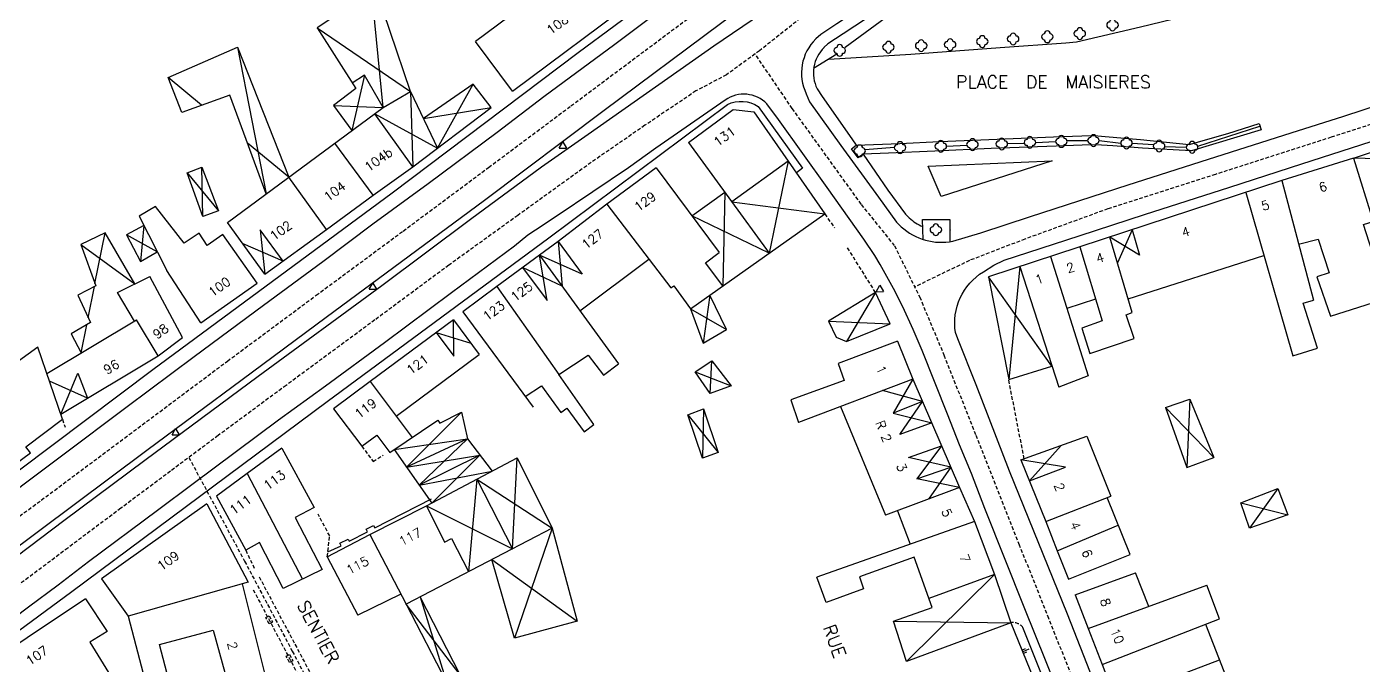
# Model space of a CAD drawing. Header units: millimetres. Extents: x 120999 to 122000, y 130000 to 131001.
# Drawn here: x 121201.7 to 121385.4, y 130799.4 to 130887.2 of the extents above; entities that cross this region are included whole.
import ezdxf
from ezdxf.enums import TextEntityAlignment as Align

# ---------------------------------------------------------------- set-up
doc = ezdxf.new("R2010")
doc.units = ezdxf.units.MM
doc.linetypes.add('DASHED', pattern=[0.75, 0.5, -0.25])
doc.layers.get('0').update_dxf_attribs({"linetype": 'CONTINUOUS'})
for name, color, linetype in [('W0001', 6, 'DASHED'), ('W0008', 7, 'CONTINUOUS'), ('W0100', 7, 'CONTINUOUS'), ('W0112', 1, 'DASHED'), ('W0211', 2, 'CONTINUOUS'), ('W0300', 7, 'CONTINUOUS'), ('W0310', 3, 'CONTINUOUS'), ('W0471', 7, 'CONTINUOUS'), ('W0989', 7, 'CONTINUOUS'), ('W0991', 7, 'CONTINUOUS')]:
    doc.layers.add(name, color=color, linetype=linetype)
doc.styles.get("Standard").update_dxf_attribs({"font": 'romans.shx', "width": 0.85})

# ---------------------------------------------------------------- blocks, each defined once
blk = doc.blocks.new('TP15')
at = {"color": 0}
for p, q in [((-0.29, 0.5), (-0.29, 0)), ((0, 1), (0, 0)), ((0.29, 0.5), (0.29, 0))]:
    blk.add_line(p, q, dxfattribs=at)
blk = doc.blocks.new('BI04')
at = {"layer": 'W0471', "color": 0}
for p, q in [((-1, -0.58), (0, 1.15)), ((0, 1.15), (1, -0.58)), ((-1, -0.58), (1, -0.58))]:
    blk.add_line(p, q, dxfattribs=at)
blk = doc.blocks.new('OH02')
at = {"layer": 'W0112', "color": 0}
for p, q in [((-0.5, 0.25), (0.5, 0.25)), ((-0.5, -0.25), (-0.5, 0.25)), ((0.5, 0.25), (0.5, -0.25)), ((0.5, -0.25), (-0.5, -0.25))]:
    blk.add_line(p, q, dxfattribs=at)
blk = doc.blocks.new('TP10')
at = {"layer": 'W0300', "color": 0}
for centre, start, end in [((-0.4, 0), 90, 270), ((0, 0.4), 0, 180), ((0.4, 0), 270, 90), ((0, -0.4), 180, 360)]:
    blk.add_arc(centre, 0.4, start, end, dxfattribs=at)

msp = doc.modelspace()

# ---------------------------------------------------------------- linework, layer by layer
at = {"layer": 'W0001'}
for points in [[(121400.84, 130954.14), (121374.72, 130933.92), (121317.43, 130896.32), (121313.8, 130893.9), (121308.62, 130888.8), (121302.41, 130883.88), (121297.87, 130880.57), (121293.68, 130878.36), (121286.67, 130873.63), (121279.27, 130868.52), (121269.19, 130861.24), (121259.71, 130854.4), (121249.56, 130846.88), (121237.36, 130837.89), (121228.02, 130830.99), (121221.47, 130826.09), (121214.64, 130820.99), (121207.36, 130815.53), (121200.4, 130810.3)], [(121106.67, 130750), (121111.51, 130753.57), (121118.57, 130758.78), (121125.43, 130763.85), (121132.91, 130769.44), (121144.03, 130777.75), (121155.13, 130786.08), (121162.57, 130791.62), (121173.54, 130799.72), (121183.87, 130807.44), (121193.49, 130814.57), (121203.72, 130822.11), (121215.79, 130831.12), (121229.29, 130841.22), (121241.49, 130850.27), (121253.44, 130859.1), (121265.19, 130867.85), (121276.5, 130876.3), (121286.68, 130883.91), (121302.2, 130895.47), (121311.23, 130902.16)], [(121364.55, 130750), (121363.32, 130753.03), (121359.08, 130763.53), (121352.48, 130779.97), (121346.65, 130794.55), (121342.18, 130805.82), (121338.15, 130815.91), (121332.13, 130831.1), (121327.83, 130841.92), (121324.52, 130849.85), (121320.98, 130857.09), (121316.39, 130862.79), (121311.59, 130869.45), (121306.91, 130875.94), (121301.8, 130883.44)], [(121409.62, 130882.49), (121401.76, 130878.9), (121399.34, 130877.97), (121391.43, 130875.39), (121380.96, 130871.99), (121365.05, 130866.88), (121350.27, 130862.15), (121338.89, 130857.99), (121331.27, 130855.06), (121323.75, 130851.43)], [(121223.99, 130827.98), (121231.66, 130813.71), (121238.21, 130801.34), (121243.92, 130790.46), (121247.06, 130784.55), (121249.22, 130780.57), (121250.93, 130777.01), (121252.79, 130773.5), (121255.88, 130767.24), (121259.7, 130759.66), (121262.9, 130753.34), (121264.62, 130750)]]:
    msp.add_lwpolyline(points, dxfattribs=at)
at = {"layer": 'W0008'}
for points in [[(121362.4, 130922.15), (121354.8, 130916.85), (121350.38, 130913.65), (121342.3, 130907.8), (121335.07, 130902.66), (121327.88, 130897.61), (121320.72, 130892.69), (121313.02, 130887.57), (121310.82, 130886.13), (121310.14, 130885.51)], [(121364.03, 130921.22), (121355.74, 130915.53), (121351.34, 130912.34), (121343.25, 130906.48), (121336.01, 130901.33), (121328.81, 130896.27), (121321.63, 130891.34), (121313.92, 130886.22), (121311.82, 130884.84), (121311.24, 130884.31)], [(121311.94, 130882.73), (121323.2, 130883.42), (121335.47, 130884.31), (121344.49, 130884.98), (121345.99, 130885.12), (121354.74, 130887.15), (121363.66, 130889.33), (121374.68, 130891.91), (121356.75, 130916.22)], [(121101.23, 130750), (121104.4, 130752.33), (121127.62, 130769.48), (121139.85, 130778.6), (121150.6, 130786.69), (121165.24, 130797.55), (121183.27, 130811.04), (121186.79, 130813.56), (121190.22, 130816.04), (121194.15, 130818.99), (121195.39, 130819.91), (121206.49, 130828.18), (121215.5, 130835), (121224.71, 130841.85), (121234.24, 130848.93), (121242.38, 130854.92), (121249.26, 130860.07), (121256.89, 130865.64), (121266.35, 130872.68), (121272.79, 130877.58), (121282.51, 130884.79), (121292.19, 130892.09), (121300.02, 130897.86), (121306.55, 130902.65)], [(121098.47, 130750), (121114.08, 130761.58), (121142.7, 130782.85), (121163.05, 130798.14), (121182.35, 130812.5), (121219.05, 130840.06), (121251.92, 130864.35), (121277.47, 130883.66), (121297.83, 130898.72), (121298.18, 130898.17), (121301.02, 130898.59)], [(121297.7, 130877.11), (121288.15, 130870.48), (121284.41, 130867.77), (121274.61, 130861.21), (121271.62, 130859.22), (121270.58, 130858.52), (121268.76, 130857.04), (121260.1, 130850.62), (121250.87, 130843.72), (121242.79, 130837.78), (121236.32, 130833.12), (121224.58, 130824.35), (121219.68, 130820.67), (121210.2, 130813.63), (121206.04, 130810.42), (121201.96, 130807.4), (121198.19, 130804.54)], [(121371.06, 130873.88), (121371.33, 130873.03), (121361.79, 130870.12), (121355.04, 130870.5), (121350.97, 130870.81), (121349.42, 130870.91), (121347.93, 130870.93), (121343.16, 130870.75), (121334.23, 130870.43), (121326.52, 130870.06), (121320.13, 130869.8), (121316.67, 130869.68), (121315.95, 130869.18), (121315.05, 130870.39), (121315.68, 130870.92), (121321.68, 130871.15), (121327.13, 130871.41), (121335.08, 130871.75), (121342.82, 130872.03), (121346.68, 130872.18), (121348.38, 130872.22), (121349.93, 130872.1), (121354.77, 130871.66), (121361.44, 130871), (121366.77, 130872.51), (121371.06, 130873.88)], [(121325.6, 130868.02), (121342.62, 130868.73), (121327.39, 130863.84), (121325.6, 130868.02)], [(121324.9, 130857.95), (121324.8, 130860.68), (121328.56, 130860.68), (121328.56, 130857.62)], [(121367.26, 130750), (121362.07, 130762.84), (121355.83, 130778.39), (121349.63, 130793.93), (121344.71, 130806.43), (121336.78, 130826.09), (121332.18, 130837.97), (121329.65, 130844.29)], [(121349.45, 130777.47), (121338.61, 130804.62)]]:
    msp.add_lwpolyline(points, dxfattribs=at)
for points in [[(121198.45, 130814.17), (121218.24, 130828.98), (121231.3, 130838.68), (121242.87, 130847.26), (121264.6, 130863.34), (121281.07, 130875.7), (121297.04, 130887.63), (121314.17, 130900.31, -0.43205), (121314.29, 130899.43), (121312.9, 130897.11), (121312, 130895.87), (121310.8, 130894.59), (121309.54, 130893.66), (121307.95, 130892.58), (121296.15, 130884.51), (121278.86, 130872.37), (121272.43, 130867.87), (121262.68, 130860.68), (121250.49, 130851.59), (121233.51, 130839.09), (121217.96, 130827.58), (121206.83, 130819.25), (121193.95, 130809.55)], [(121310.14, 130885.51, 0.320509), (121308.84, 130877.96), (121309.28, 130876.88), (121313.59, 130870.87), (121318.74, 130863.74), (121321.23, 130860.31), (121321.88, 130859.7, 0.235014), (121328.99, 130857.69, 0.167497)], [(121311.29, 130884.35, 0.322821), (121310.33, 130878.63), (121311.01, 130877.59), (121315.11, 130871.76), (121315.68, 130870.92)], [(121328.99, 130857.69), (121332.8, 130858.85), (121339.66, 130861.11), (121353.08, 130865.45), (121364.1, 130869), (121375.45, 130872.58), (121382.7, 130874.91), (121395.71, 130879.16), (121398.05, 130879.9, 0.043362), (121398.78, 130880.3, 0.035871)], [(121129.29, 130750), (121142.58, 130759.86), (121164.09, 130776.06), (121173.33, 130784.06), (121207.93, 130809.57), (121243.01, 130835.66), (121273.45, 130858.17), (121298, 130876.49, -0.265201), (121302.24, 130876.22), (121308.31, 130867.72), (121307.47, 130867.08)], [(121361.83, 130750), (121354.91, 130767.12), (121350.04, 130779.18), (121344.62, 130792.83), (121338.87, 130807.19), (121333.38, 130820.98), (121331.56, 130825.77), (121329.91, 130829.7), (121328.24, 130833.91), (121324.76, 130842.69), (121323.53, 130845.58), (121322.09, 130848.67), (121320.82, 130851.21), (121319, 130854.49), (121318.25, 130855.74), (121316.73, 130858), (121311.7, 130865.09), (121305.01, 130874.45), (121303.42, 130876.57, 0.367672), (121297.7, 130877.11)], [(121333.18, 130853.5), (121334.59, 130854.42), (121336.01, 130855.09), (121339.26, 130856.15), (121346.45, 130858.49), (121355.32, 130861.39), (121367.05, 130865.15), (121376.91, 130868.35), (121387.9, 130871.86), (121401.87, 130876.43), (121406.42, 130877.85, 0.107869)], [(121316.67, 130869.68), (121320.06, 130864.7), (121322.46, 130861.4), (121322.99, 130860.9, 0.082704), (121324.83, 130859.72, 0.082704)], [(121328.56, 130859.27, 0.005096), (121328.69, 130859.3)], [(121329.65, 130844.29), (121329.33, 130845.14, -0.303639), (121333.18, 130853.5, -4.479756)]]:
    msp.add_lwpolyline(points, format="xyb", dxfattribs=at)
at = {"layer": 'W0100'}
for points in [[(121287.07, 130910.25), (121283.4, 130906.68), (121286.27, 130903.75), (121279.25, 130896.96), (121263.36, 130885.15)], [(121254.47, 130878.3), (121248.84, 130894.82), (121244.54, 130893.53), (121245.83, 130889.83), (121241.62, 130887.02), (121246.93, 130878.69), (121243.85, 130876.35), (121246.39, 130872.9)], [(121243.85, 130876.35), (121250.69, 130876.07), (121248.84, 130894.82)], [(121268.45, 130878.33), (121285.56, 130891.11)], [(121241.62, 130887.02), (121254.47, 130878.3)], [(121234.62, 130864.21), (121229.63, 130877.79), (121223.03, 130875.4), (121221.15, 130880.19), (121230.67, 130884.39), (121237.72, 130866.5), (121232.06, 130871.17)], [(121230.67, 130884.39), (121234.62, 130864.21)], [(121268.45, 130878.33), (121263.36, 130885.15)], [(121225.75, 130876.39), (121221.15, 130880.19)], [(121248.14, 130880.52), (121246.39, 130872.9)], [(121250.69, 130876.07), (121248.14, 130880.52), (121246.45, 130879.44)], [(121229.29, 130860.28), (121250.69, 130876.07), (121254.47, 130878.3), (121258.14, 130870.48)], [(121254.47, 130878.3), (121254.77, 130867.92)], [(121254.77, 130867.92), (121265.54, 130876.1), (121263.08, 130879.27), (121256.23, 130874.56), (121265.54, 130876.1)], [(121258.14, 130870.48), (121263.08, 130879.27)], [(121384.02, 130869.1), (121406.95, 130876.67), (121411.34, 130873.15), (121409.69, 130871.05), (121407.59, 130870.33)], [(121249.56, 130875.23), (121258.14, 130870.48)], [(121254.77, 130867.92), (121249.56, 130875.23)], [(121292.67, 130871.25), (121298.77, 130875.79)], [(121298.77, 130875.79), (121301.65, 130875.47), (121306.36, 130868.7)], [(121249.33, 130864.04), (121244.07, 130871.19)], [(121292.67, 130871.25), (121303.75, 130856.07)], [(121384.02, 130869.1), (121374.18, 130866.03)], [(121408.25, 130868.43), (121384.02, 130869.1)], [(121384.02, 130869.1), (121386.72, 130860.42)], [(121223.75, 130867.11), (121225.76, 130867.87), (121228.07, 130861.88), (121225.91, 130861.11), (121223.75, 130867.11), (121228.07, 130861.88)], [(121225.91, 130861.11), (121225.76, 130867.87)], [(121249.33, 130864.04), (121254.77, 130867.92)], [(121288.22, 130867.79), (121281.45, 130862.8)], [(121288.22, 130867.79), (121296.87, 130856.13)], [(121306.36, 130868.7), (121303.75, 130856.07), (121293.11, 130861.19)], [(121306.36, 130868.7), (121298.62, 130863.1), (121311.37, 130861.45)], [(121306.36, 130868.7), (121311.37, 130861.45)], [(121242.92, 130859.32), (121237.72, 130866.5)], [(121374.18, 130866.03), (121333.86, 130852.79)], [(121374.18, 130866.03), (121378.52, 130849.62)], [(121242.92, 130859.32), (121249.33, 130864.04)], [(121293.11, 130861.19), (121297.63, 130864.45), (121297.37, 130851.55), (121295, 130854.75), (121296.87, 130856.13)], [(121369.23, 130864.41), (121375.7, 130841.96)], [(121228.64, 130858.61), (121226.5, 130857.13), (121225.39, 130858.8), (121223.34, 130857.42), (121219.41, 130862.48), (121217.16, 130861.15), (121220.95, 130853.69)], [(121281.45, 130862.8), (121274.75, 130857.65)], [(121281.45, 130862.8), (121290.21, 130851.27)], [(121217.81, 130859.87), (121215.43, 130858.56), (121217.35, 130854.93), (121219.65, 130856.25), (121215.43, 130858.56)], [(121217.81, 130859.87), (121217.35, 130854.93)], [(121234.44, 130853.18), (121229.29, 130860.28)], [(121290.21, 130851.27), (121290.65, 130851.58), (121292.93, 130848.42), (121311.37, 130861.45)], [(121376.49, 130857.28), (121379.16, 130857.97), (121380.67, 130853.35), (121378.98, 130852.82), (121380.85, 130847.4), (121388.65, 130849.87), (121385.39, 130860.01), (121386.72, 130860.42)], [(121216.57, 130851.84), (121212.47, 130858.86), (121209.15, 130857.25), (121211.21, 130851.58), (121208.75, 130850.27), (121210.46, 130846.51), (121207.84, 130844.95), (121209.2, 130842.35), (121209.97, 130846.21)], [(121211.09, 130851.91), (121212.47, 130858.86)], [(121233.37, 130851.94), (121228.64, 130858.61)], [(121236.93, 130854.98), (121233.79, 130859.25), (121234.44, 130853.18)], [(121234.44, 130853.18), (121242.92, 130859.32)], [(121346.44, 130856.92), (121349.49, 130846.74), (121346.71, 130845.74), (121347.78, 130842.25), (121353.91, 130844.31), (121352.78, 130847.6), (121353.63, 130847.88), (121350.54, 130858.27)], [(121353.62, 130859.28), (121354.63, 130855.79), (121350.54, 130858.27)], [(121353.62, 130859.28), (121351.58, 130854.75)], [(121209.15, 130857.25), (121216.57, 130851.84)], [(121236.93, 130854.98), (121231.44, 130857.32)], [(121274.75, 130857.65), (121275.29, 130851.51), (121269.84, 130854.08), (121273.22, 130849.54), (121272.18, 130855.8)], [(121274.75, 130857.65), (121278.06, 130853.16), (121272.18, 130855.8)], [(121274.75, 130857.65), (121272.18, 130855.8)], [(121272.18, 130855.8), (121266.3, 130851.48)], [(121272.18, 130855.8), (121283.05, 130840.83)], [(121277.74, 130848.14), (121287.2, 130855.23)], [(121342.4, 130855.6), (121347.56, 130839.21)], [(121353.07, 130849.76), (121371.73, 130855.74)], [(121216.52, 130846.72), (121214.2, 130850.66), (121218.64, 130852.87)], [(121223.14, 130844.46), (121218.64, 130852.87)], [(121225.66, 130846.47), (121220.95, 130853.69)], [(121342.6, 130840.52), (121333.86, 130852.79)], [(121333.86, 130852.79), (121336.65, 130838.68)], [(121338.19, 130854.22), (121336.65, 130838.68)], [(121338.19, 130854.22), (121343.53, 130837.65)], [(121210.16, 130847.17), (121211.01, 130851.47)], [(121225.66, 130846.47), (121233.37, 130851.94)], [(121266.3, 130851.48), (121261.64, 130847.99)], [(121266.3, 130851.48), (121274.81, 130839.39)], [(121318.36, 130850.64), (121311.87, 130846.69), (121312.94, 130844.53), (121314.35, 130843.92), (121320.36, 130846.35), (121318.36, 130850.64), (121314.35, 130843.92)], [(121292.93, 130848.42), (121294.66, 130843.69), (121297.85, 130845.56), (121295.58, 130850.29), (121294.66, 130843.69)], [(121348.6, 130849.72), (121344.64, 130848.47)], [(121375.7, 130841.96), (121379.08, 130843), (121377.12, 130849.17), (121378.52, 130849.62)], [(121260.35, 130846.91), (121248.93, 130838.44)], [(121257.97, 130845.14), (121260.41, 130841.89), (121260.35, 130846.91)], [(121260.35, 130846.91), (121263.88, 130842.15)], [(121261.64, 130847.99), (121271.29, 130834.9)], [(121292.93, 130848.42), (121297.85, 130845.56)], [(121204.48, 130839.53), (121216.79, 130846.88)], [(121219.76, 130841.94), (121216.79, 130846.88)], [(121257.97, 130845.14), (121262.73, 130843.7)], [(121311.87, 130846.69), (121320.36, 130846.35)], [(121219.76, 130841.94), (121223.14, 130844.46)], [(121321.35, 130843.95), (121313.2, 130840.88)], [(121321.35, 130843.95), (121323.48, 130838.75)], [(121202.23, 130828.62), (121201.58, 130829.44), (121206.63, 130833.23), (121203.25, 130843.13), (121198.73, 130839.87), (121198.2, 130840.57), (121188.69, 130833.45), (121189.19, 130832.79)], [(121206.4, 130833.92), (121219.76, 130841.94)], [(121252.47, 130833.67), (121263.88, 130842.15)], [(121274.81, 130839.39), (121278.87, 130842.05), (121280.95, 130839.28), (121283.05, 130840.83)], [(121208.75, 130839.55), (121210.07, 130836.13), (121204.84, 130838.46)], [(121206.4, 130833.92), (121208.75, 130839.55)], [(121293.57, 130839.73), (121295.88, 130841.24), (121298.53, 130837.84), (121295.63, 130836.75), (121293.57, 130839.73), (121298.53, 130837.84)], [(121295.63, 130836.75), (121295.88, 130841.24)], [(121313.2, 130840.88), (121314.03, 130838.55), (121306.71, 130835.9), (121307.78, 130832.8)], [(121336.65, 130838.68), (121342.6, 130840.52)], [(121248.93, 130838.44), (121243.85, 130834.64)], [(121248.93, 130838.44), (121254.66, 130830.72)], [(121270.21, 130836.36), (121272.43, 130837.82), (121275.12, 130834.16), (121275.94, 130834.73), (121278.3, 130831.52), (121279.62, 130832.51), (121274.81, 130839.39)], [(121323.48, 130838.75), (121307.78, 130832.8)], [(121323.48, 130838.75), (121320.78, 130834.07)], [(121323.48, 130838.75), (121329.9, 130823.83)], [(121347.56, 130839.21), (121343.53, 130837.65)], [(121324.8, 130835.68), (121319.33, 130837.18)], [(121358.2, 130834.85), (121361.54, 130835.98)], [(121361.54, 130835.98), (121361.11, 130826.6)], [(121361.54, 130835.98), (121364.84, 130827.99)], [(121243.85, 130834.64), (121247.76, 130829.53)], [(121247.76, 130829.53), (121249.81, 130831.02), (121251.63, 130828.67), (121258.19, 130833.11), (121258.49, 130832.7), (121261.47, 130834.22), (121262.26, 130830.54), (121265.68, 130826.11)], [(121252.19, 130829.05), (121257.36, 130821.7), (121263.99, 130828.3), (121255.62, 130824.17), (121262.26, 130830.54), (121253.89, 130826.64), (121261.47, 130834.22)], [(121292.57, 130833.85), (121294.71, 130834.65), (121296.72, 130828.65), (121294.58, 130827.9), (121292.57, 130833.85), (121296.72, 130828.65)], [(121294.71, 130834.65), (121294.58, 130827.9)], [(121313.56, 130834.99), (121319.71, 130820.04)], [(121326.07, 130832.72), (121321.69, 130831.12), (121324.8, 130835.68), (121320.78, 130834.07), (121326.07, 130832.72)], [(121361.11, 130826.6), (121364.84, 130827.99), (121358.2, 130834.85)], [(121358.2, 130834.85), (121361.11, 130826.6)], [(121252.19, 130829.05), (121262.26, 130830.54)], [(121338.33, 130827.64), (121347.39, 130830.92)], [(121347.39, 130830.92), (121350.69, 130822.67)], [(121192.71, 130821.61), (121202.23, 130828.62)], [(121236.76, 130829.25), (121232, 130825.76)], [(121236.76, 130829.25), (121241.2, 130821.09)], [(121329.9, 130823.83), (121324.03, 130825.02), (121328.69, 130826.63), (121322.9, 130827.95), (121327.43, 130829.56), (121324.03, 130825.02)], [(121339.49, 130824.78), (121343.87, 130829.64)], [(121253.89, 130826.64), (121263.99, 130828.3)], [(121256.63, 130821.32), (121269.09, 130827.92), (121273.9, 130818.27), (121277.33, 130805.47), (121268.75, 130803.15), (121265.64, 130813.96)], [(121263.56, 130824.99), (121268.46, 130815.43), (121269.09, 130827.92)], [(121339.49, 130824.78), (121344.45, 130826.65), (121338.33, 130827.64)], [(121338.33, 130827.64), (121341.77, 130819.17)], [(121232, 130825.76), (121227.78, 130822.66)], [(121232, 130825.76), (121239.61, 130811.24)], [(121255.62, 130824.17), (121265.68, 130826.11)], [(121263.56, 130824.99), (121262.42, 130812.28)], [(121263.56, 130824.99), (121273.9, 130818.27)], [(121328.69, 130826.63), (121325.64, 130822.25)], [(121329.9, 130823.83), (121319.71, 130820.04)], [(121329.9, 130823.83), (121331.95, 130819.18)], [(121368.57, 130821.76), (121373.64, 130823.73), (121375.01, 130820.1), (121369.76, 130818.25), (121368.57, 130821.76), (121375.01, 130820.1)], [(121373.64, 130823.73), (121369.76, 130818.25)], [(121226.48, 130821.59), (121212.01, 130811.29)], [(121226.48, 130821.59), (121232.14, 130810.82)], [(121227.78, 130822.66), (121231.8, 130815.23)], [(121248.84, 130817.38), (121256.63, 130821.32)], [(121256.63, 130821.32), (121268.46, 130815.43)], [(121256.63, 130821.32), (121259.14, 130816.34)], [(121341.77, 130819.17), (121350.69, 130822.67)], [(121353.34, 130814.62), (121350.17, 130822.47)], [(121241.2, 130821.09), (121238.61, 130819.72), (121242.3, 130812.57), (121236.97, 130809.95), (121233.7, 130816.3), (121231.8, 130815.23)], [(121321.37, 130820.66), (121323.1, 130816.07)], [(121273.9, 130818.27), (121253.84, 130807.81)], [(121273.9, 130818.27), (121268.75, 130803.15)], [(121331.95, 130819.18), (121310.27, 130811.54)], [(121331.95, 130819.18), (121334.7, 130811.9)], [(121341.77, 130819.17), (121343.33, 130815.14)], [(121343.33, 130815.14), (121351.71, 130818.65)], [(121243.02, 130814.34), (121248.84, 130817.38)], [(121248.84, 130817.38), (121253.84, 130807.81)], [(121259.14, 130816.34), (121260.09, 130816.82), (121262.42, 130812.28)], [(121243.02, 130814.34), (121247.22, 130806.3)], [(121265.64, 130813.96), (121277.33, 130805.47)], [(121322.59, 130799.93), (121320.83, 130805.48), (121326.12, 130807.37), (121323.65, 130814.29), (121316.15, 130811.58), (121316.68, 130809.9), (121311.55, 130808.06), (121310.27, 130811.54)], [(121343.33, 130815.14), (121344.89, 130811.25)], [(121344.89, 130811.25), (121353.34, 130814.62)], [(121345.78, 130809.1), (121354.08, 130812.14)], [(121355.9, 130807.51), (121354.08, 130812.14)], [(121212.01, 130811.29), (121215.65, 130806.17)], [(121232.14, 130810.82), (121215.65, 130806.17), (121218.5, 130795.3), (121219.63, 130795.57), (121219.88, 130794.71), (121221.79, 130795.26), (121219.96, 130802.29), (121227.34, 130804.25), (121229.8, 130795.25), (121234.87, 130796.48), (121231.36, 130810.6)], [(121334.7, 130811.9), (121322.59, 130799.93)], [(121334.7, 130811.9), (121325.69, 130808.59)], [(121334.7, 130811.9), (121336.95, 130805.26)], [(121347.56, 130804.45), (121363.86, 130810.43)], [(121365.63, 130805.81), (121363.86, 130810.43)], [(121209.77, 130808.54), (121193.7, 130797.82)], [(121209.77, 130808.54), (121212.76, 130804.06)], [(121253.11, 130809.2), (121247.22, 130806.3)], [(121253.84, 130807.81), (121259.4, 130797.07), (121261.29, 130798.08), (121255.8, 130808.83), (121259.4, 130797.07)], [(121345.78, 130809.1), (121347.56, 130804.45)], [(121261.29, 130798.08), (121253.84, 130807.81)], [(121320.83, 130805.48), (121336.95, 130805.26)], [(121336.95, 130805.26), (121322.59, 130799.93)], [(121349.48, 130799.5), (121365.63, 130805.81)], [(121363.71, 130805.06), (121369.38, 130790.5)], [(121212.76, 130804.06), (121210.39, 130802.57), (121212.97, 130798.41), (121198.72, 130789.32), (121208.88, 130769.33), (121213.83, 130771.7), (121205.25, 130789.19), (121204.65, 130788.91), (121203.09, 130792.11), (121202.28, 130782.33), (121207.39, 130784.84), (121198.72, 130789.32)], [(121347.56, 130804.45), (121349.48, 130799.5)], [(121349.48, 130799.5), (121351.34, 130794.69)], [(121351.34, 130794.69), (121365.61, 130800.17)]]:
    msp.add_lwpolyline(points, dxfattribs=at)
at = {"layer": 'W0112'}
for points in [[(121311.37, 130861.45), (121312.71, 130859.55)], [(121318.36, 130850.64), (121314.42, 130856.94)], [(121338.78, 130827.8), (121336.65, 130838.68)], [(121206.63, 130833.23), (121206.98, 130832.13)], [(121247.76, 130829.53), (121249.31, 130827.44), (121250.7, 130828.28)], [(121243.02, 130814.34), (121243.35, 130817.19), (121241.75, 130820.16)], [(121231.8, 130815.23), (121232.98, 130812.76)], [(121233.65, 130811.57), (121250.29, 130780.24), (121255.16, 130781.87)], [(121232.84, 130809.8), (121247.33, 130782.31), (121246.75, 130778.75)]]:
    msp.add_lwpolyline(points, dxfattribs=at)
msp.add_lwpolyline([(121338.61, 130804.62, 0.269175), (121336.95, 130805.26, 0.422709)], format="xyb", dxfattribs=at)
at = {"layer": 'W0310'}
for points in [[(121324.99, 130892.32), (121314.18, 130884.31)], [(121313.05, 130883.41), (121309.82, 130881.44)], [(121362.62, 130870.75), (121371.18, 130873.5)], [(121328.12, 130870.76), (121330.88, 130870.9)], [(121336.49, 130871.14), (121338.79, 130871.16)], [(121340.37, 130871.25), (121343.09, 130871.41)], [(121344.68, 130871.53), (121347.49, 130871.54)], [(121349.09, 130871.53), (121352.04, 130871.2)], [(121356.54, 130870.93), (121353.64, 130871.15)], [(121316.94, 130870.29), (121320.93, 130870.62)], [(121358.11, 130870.73), (121361.05, 130870.62)], [(121336.95, 130805.26), (121348.4, 130777.11)]]:
    msp.add_lwpolyline(points, dxfattribs=at)
at = {"layer": 'W0989'}
msp.add_lwpolyline([(121243.1, 130815), (121244.9, 130815.84), (121244.73, 130816.19), (121245.88, 130816.75), (121246.03, 130816.47), (121248.55, 130817.76), (121248.36, 130818.11), (121249.36, 130818.62), (121249.54, 130818.32), (121257.33, 130822.28)], dxfattribs=at)

# ---------------------------------------------------------------- block references
at = {"layer": 'W0112', "rotation": 297.8021141581261}
for p in [(121235.03, 130805.66), (121237.82, 130800.35)]:
    msp.add_blockref('OH02', p, dxfattribs=at)
at = {"layer": 'W0211', "xscale": 0.896550585911577, "yscale": 0.896550585911577, "zscale": 0.896550585911577, "rotation": 292.1283056169252}
msp.add_blockref('TP15', (121338.58, 130801.27), dxfattribs=at)
at = {"layer": 'W0300'}
for p in [(121350.92, 130887.42), (121328.6, 130884.72), (121333.02, 130885.15), (121337.26, 130885.5), (121341.96, 130885.8), (121346.42, 130886.24), (121313.43, 130883.93), (121320.12, 130884.37), (121324.63, 130884.58), (121316.17, 130870.12), (121321.72, 130870.57), (121327.32, 130870.75), (121331.67, 130870.99), (121335.7, 130871.07), (121339.57, 130871.29), (121343.89, 130871.41), (121348.29, 130871.54), (121352.84, 130871.2), (121357.32, 130870.78), (121361.85, 130870.62), (121326.64, 130859.28)]:
    msp.add_blockref('TP10', p, dxfattribs=at)
at = {"layer": 'W0471', "xscale": 0.5, "yscale": 0.5, "zscale": 0.5}
for p in [(121275.37, 130870.77), (121249.28, 130851.38), (121222.18, 130831.37)]:
    msp.add_blockref('BI04', p, dxfattribs=at)
at = {"layer": 'W0471', "xscale": 0.5, "yscale": 0.5, "zscale": 0.5, "rotation": 1.846048368976045}
msp.add_blockref('BI04', (121318.94, 130851.07), dxfattribs=at)

# ---------------------------------------------------------------- texts
at = {"layer": 'W0989'}
msp.add_text('PLACE  DE  MAISIERES', height=1.75, dxfattribs=at).set_placement((121342.8, 130879.59), align=Align.MIDDLE)
for s, rotation, p in [("SENTIER  DE  L'EGLISE", 298.1345, (121245.94, 130796.2)), ('RUE  DE  LA  VIEILLE  FONTAINE', 289.9069, (121318.5, 130786.72))]:
    msp.add_text(s, height=1.75, rotation=rotation, dxfattribs=at).set_placement(p, align=Align.MIDDLE)
at = {"layer": 'W0991'}
for s, rotation, p in [('108', 36.7589, (121274.65, 130887.5)), ('131', 36.6704, (121297.6, 130872.11)), ('104b', 35.5057, (121250.05, 130868.93)), ('104', 36.3717, (121244.03, 130864.56)), ('6', 17.2875, (121379.83, 130865.17)), ('129', 36.384, (121286.68, 130863.15)), ('5', 17.2875, (121371.92, 130862.63)), ('102', 35.9171, (121236.63, 130859.17)), ('127', 37.513, (121279.46, 130858)), ('4', 18.1786, (121360.97, 130858.99)), ('4', 18.1786, (121349.2, 130855.43)), ('2', 18.1786, (121345.14, 130854.08)), ('100', 35.3534, (121228.18, 130851.44)), ('1', 18.1786, (121340.86, 130852.51)), ('125', 36.3152, (121269.72, 130850.78)), ('123', 36.8373, (121265.89, 130848.13)), ('98', 36.642, (121220.12, 130845.32)), ('121', 36.5695, (121255.41, 130840.76)), ('96', 30.9785, (121213.34, 130840.43)), ('1', 292.2191, (121319.19, 130840.05)), ('119', 37.2517, (121248.28, 130834.73)), ('R 2', 291.8249, (121319.47, 130831.56)), ('3', 293.2879, (121321.95, 130826.61)), ('113', 35.85, (121235.75, 130824.88)), ('2', 291.4087, (121343.64, 130823.91)), ('111', 35.85, (121231.09, 130821.49)), ('5', 293.8044, (121328.15, 130820.37)), ('117', 26.8006, (121254.41, 130817.08)), ('4', 292.7047, (121345.82, 130818.58)), ('109', 35.4433, (121221.15, 130813.79)), ('115', 27.5852, (121247.17, 130813.15)), ('7', 290.6859, (121330.63, 130814.1)), ('6', 291.7489, (121347.44, 130814.78)), ('8', 288.8898, (121349.96, 130808.07)), ('10', 293.0936, (121351.57, 130803.43)), ('107', 33.6588, (121203.12, 130800.75)), ('2', 284.0521, (121229.98, 130802.11))]:
    msp.add_text(s, height=1.25, rotation=rotation, dxfattribs=at).set_placement(p, align=Align.MIDDLE)

doc.saveas('drawing.dxf')
